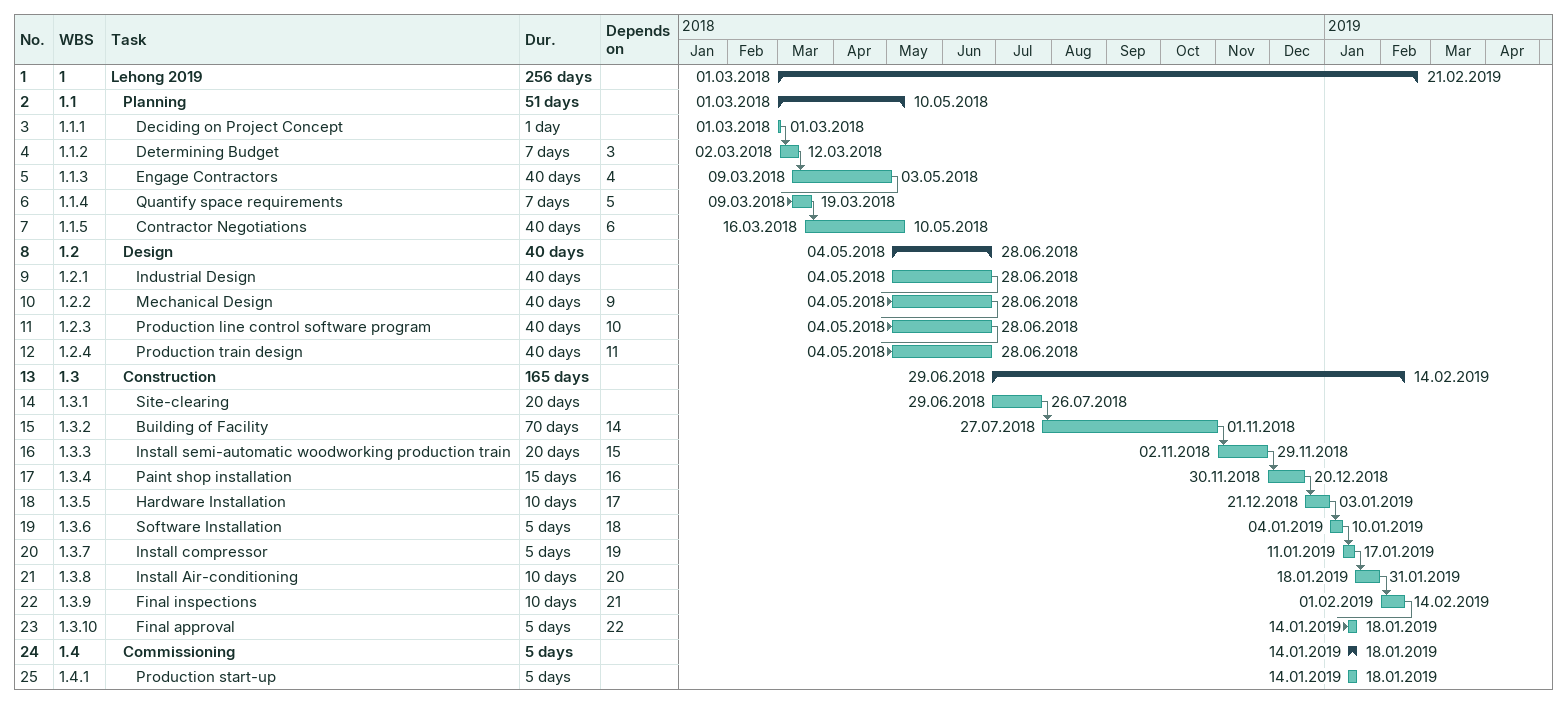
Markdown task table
| ID | WBS | Task | Duration | Start | Finish | Predecessors |
|---|---|---|---|---|---|---|
| 1 | 1 | **Lehong 2019** | 256d | 2018-03-01 | 2019-02-21 |  |
| 2 | 1.1 | **Planning** | 51d | 2018-03-01 | 2018-05-10 |  |
| 3 | 1.1.1 | Deciding on Project Concept | 1d | 2018-03-01 | 2018-03-01 |  |
| 4 | 1.1.2 | Determining Budget | 7d | 2018-03-02 | 2018-03-12 | 3 |
| 5 | 1.1.3 | Engage Contractors | 40d | 2018-03-09 | 2018-05-03 | 4 |
| 6 | 1.1.4 | Quantify space requirements | 7d | 2018-03-09 | 2018-03-19 | 5 |
| 7 | 1.1.5 | Contractor Negotiations | 40d | 2018-03-16 | 2018-05-10 | 6 |
| 8 | 1.2 | **Design** | 40d | 2018-05-04 | 2018-06-28 |  |
| 9 | 1.2.1 | Industrial Design | 40d | 2018-05-04 | 2018-06-28 |  |
| 10 | 1.2.2 | Mechanical Design | 40d | 2018-05-04 | 2018-06-28 | 9 |
| 11 | 1.2.3 | Production line control software program | 40d | 2018-05-04 | 2018-06-28 | 10 |
| 12 | 1.2.4 | Production train design | 40d | 2018-05-04 | 2018-06-28 | 11 |
| 13 | 1.3 | **Construction** | 165d | 2018-06-29 | 2019-02-14 |  |
| 14 | 1.3.1 | Site-clearing | 20d | 2018-06-29 | 2018-07-26 |  |
| 15 | 1.3.2 | Building of Facility | 70d | 2018-07-27 | 2018-11-01 | 14 |
| 16 | 1.3.3 | Install semi-automatic woodworking production train | 20d | 2018-11-02 | 2018-11-29 | 15 |
| 17 | 1.3.4 | Paint shop installation | 15d | 2018-11-30 | 2018-12-20 | 16 |
| 18 | 1.3.5 | Hardware Installation | 10d | 2018-12-21 | 2019-01-03 | 17 |
| 19 | 1.3.6 | Software Installation | 5d | 2019-01-04 | 2019-01-10 | 18 |
| 20 | 1.3.7 | Install compressor | 5d | 2019-01-11 | 2019-01-17 | 19 |
| 21 | 1.3.8 | Install Air-conditioning | 10d | 2019-01-18 | 2019-01-31 | 20 |
| 22 | 1.3.9 | Final inspections | 10d | 2019-02-01 | 2019-02-14 | 21 |
| 23 | 1.3.10 | Final approval | 5d | 2019-01-14 | 2019-01-18 | 22 |
| 24 | 1.4 | **Commissioning** | 5d | 2019-01-14 | 2019-01-18 |  |
| 25 | 1.4.1 | Production start-up | 5d | 2019-01-14 | 2019-01-18 |  |
